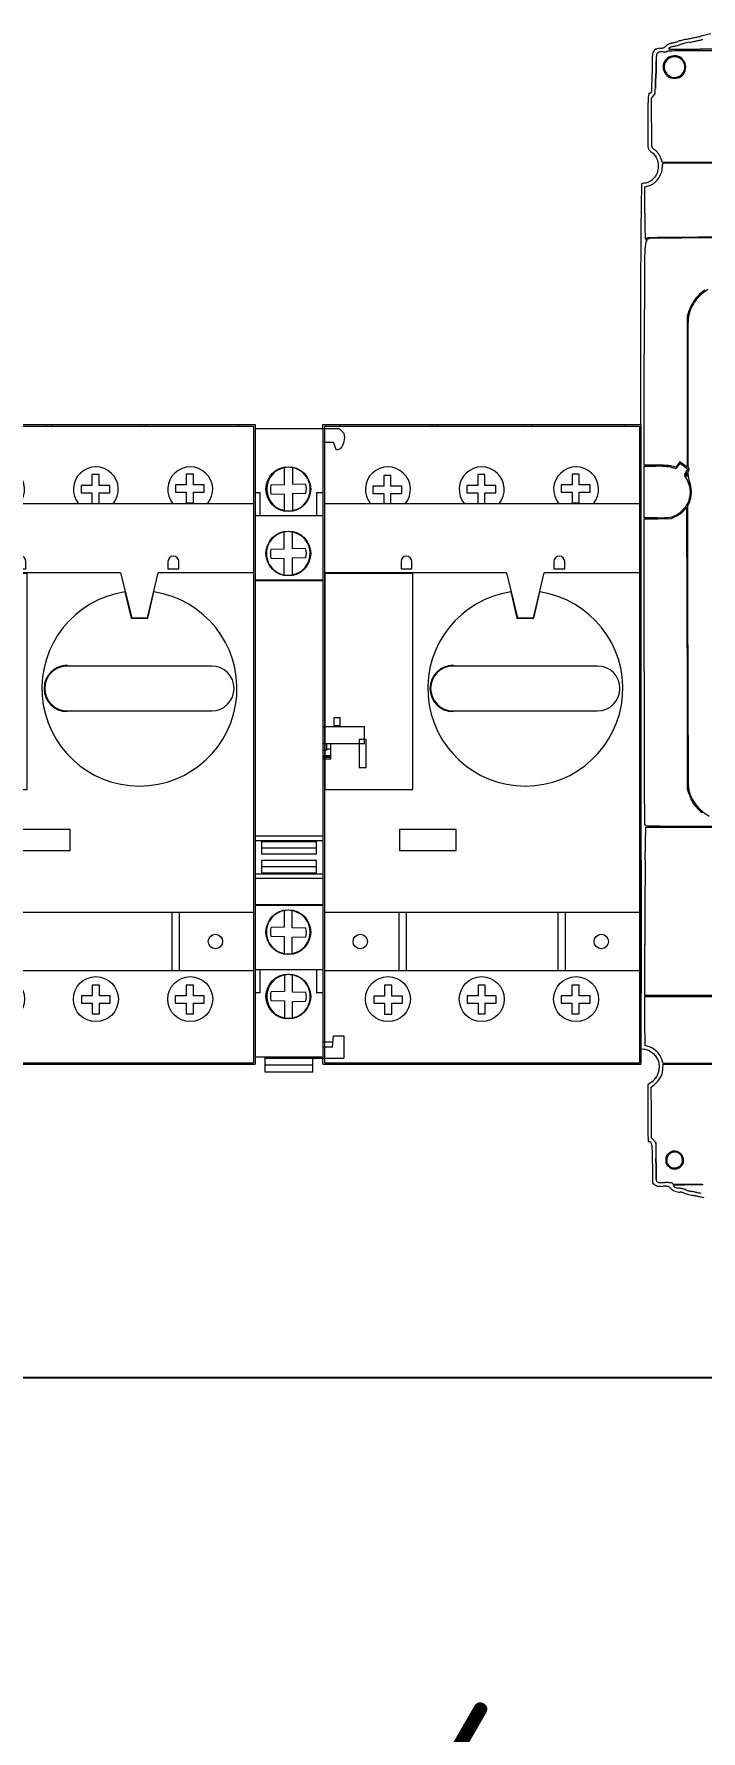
# Model space of a CAD drawing. Header units: millimetres. Extents: x 37984 to 70752, y 14140 to 37584.
# Drawn here: x 45922.8 to 46015.1, y 16470.5 to 16705.3 of the extents above; entities that cross this region are included whole.
import ezdxf
from ezdxf.enums import TextEntityAlignment as Align

# ---------------------------------------------------------------- set-up
doc = ezdxf.new("R2010")
doc.units = ezdxf.units.MM
doc.set_wipeout_variables(frame=1)
doc.layers.add('000-PI-Oprema', color=30, linetype='Continuous', lineweight=5)
doc.layers.add('000-PI_TEXT', color=7, linetype='Continuous')
doc.layers.add('002-PI-Kabelska kanalica', color=150, linetype='Continuous')
doc.styles.add('PI0', font='isocpeur.ttf', dxfattribs={"width": 0.9})

# ---------------------------------------------------------------- blocks, each defined once
blk = doc.blocks.new('*U1323')
at = {"layer": '002-PI-Kabelska kanalica'}
blk.add_line((-20, -100), (-20, 1388), dxfattribs=at)
blk = doc.blocks.new('C10F3TM')
at = {"layer": '000-PI-Oprema'}
for p, q in [((44742.78, 8800.3), (44741.41, 8800)), ((44733.16, 8779.58), (44733.09, 8773.29)), ((44733.69, 8779.69), (44733.16, 8779.58)), ((44733.63, 8775.52), (44733.63, 8779.14)), ((44733.53, 8740.64), (44733.56, 8756.05)), ((44733.53, 8736.91), (44733.53, 8740.48)), ((44733.53, 8733.33), (44733.53, 8736.91)), ((44733.54, 8712.11), (44733.53, 8733.19)), ((44733.7, 8686.01), (44733.77, 8690.57)), ((44733.15, 8675.13), (44733.1, 8659.89)), ((44733.63, 8667.24), (44733.63, 8674.34)), ((44733.66, 8663.74), (44733.63, 8667.14)), ((44733.68, 8660.34), (44733.66, 8663.74)), ((44733.1, 8659.89), (44733.53, 8659.82))]:
    blk.add_line(p, q, dxfattribs=at)
for centre, radius, start, end in [((44742.65, 8784.17), 15.73, 103.2715, 104.5059), ((44741.61, 8788.56), 11.22, 101.6817, 103.2715), ((44727.55, 8856.57), 58.22, 281.6817, 282.0468), ((44684.05, 9060.4), 266.65, 282.0468, 282.1648), ((44677.51, 9090.73), 297.67, 282.1648, 282.2824), ((44686.58, 9049.09), 255.06, 282.2825, 282.4145), ((44735.43, 8825.6), 26.8, 282.4582, 283.4471), ((44899.35, 8775.52), 165.71, 180, 180.4797), ((45826.99, 8761.64), 1093.95, 179.3897, 179.97663), ((44817.28, 8774.84), 83.65, 180.4797, 181.2798), ((45258.39, 8784.69), 524.86, 181.2797, 181.3922), ((44804.65, 8767.43), 71.07, 177.7224, 179.8434), ((44741, 8769.96), 7.37, 168.1118, 177.7224), ((44733.71, 8771.94), 0.0331, 181.3923, 270), ((44733.71, 8772), 0.0972, 270, 294.0394), ((44733.56, 8772.35), 0.482, 294.0393, 301.3736), ((44733.5, 8772.44), 0.587, 301.3735, 308.358), ((44733.48, 8772.48), 0.627, 308.3581, 315.001), ((56349.5, 8735.86), 11615.96, 179.84335, 179.900417), ((99427.12, 8739.82), 54694.1, 179.97668, 180.011975), ((4788027.2, 9720), 4743294.28, 180.01197791, 180.01243627), ((57671.57, 8714.08), 12938.04, 180.008728, 180.05869), ((45802.19, 8701.92), 1068.65, 180.05865, 180.36896), ((47698.76, 8714.13), 2965.26, 180.36892, 180.44524), ((44733.11, 8690.45), 0.0746, 180.0125, 270), ((44733.11, 8690.34), 0.0347, 0.1456, 89.9999), ((7713.03, 8596.25), 37020.23, 0.138744, 0.14562), ((44733.99, 8691.09), 0.396, 180.4452, 217.2069), ((44733.92, 8691.04), 0.306, 217.2068, 269.4533), ((43312.92, 8682.46), 1420.24, 359.94019, 0.13866), ((45085.49, 8680.85), 351.82, 179.159, 179.5243), ((45931.74, 8673.82), 1198.11, 179.52439, 179.67106), ((41918.08, 8683.92), 2815.09, 359.82115, 359.9401), ((46036.62, 8673.22), 1302.99, 179.67106, 179.81636), ((45687.11, 8674.34), 953.48, 179.81637, 179.99995), ((44738.52, 8641.83), 1.78, 258.0889, 270), ((44738.52, 8639.31), 0.748, 80.449, 90), ((44738.37, 8638.37), 1.7, 75.2717, 80.449), ((44738.35, 8638.31), 1.76, 70.1485, 75.2717), ((44738.59, 8638.97), 1.06, 62.6556, 70.1486), ((44739.52, 8640.77), 0.965, 242.6556, 253.1229), ((44741.66, 8647.83), 8.34, 253.1228, 255.264), ((44741.91, 8648.76), 9.31, 255.264, 257.5026), ((44742.13, 8649.76), 10.33, 257.5026, 259.5729), ((44735.35, 8617.14), 23.5, 77.7317, 78.4245), ((44736.29, 8618.04), 21.92, 78.4215, 79.5729), ((44694.36, 8428.64), 216.41, 77.5963, 77.7317), ((44727.83, 8576.73), 64.09, 77.9043, 78.4215), ((44689.77, 8407.78), 237.76, 77.4525, 77.5962), ((44726.92, 8572.49), 68.43, 77.3923, 77.9043)]:
    blk.add_arc(centre, radius, start, end, dxfattribs=at)
at = {"ltscale": 0.25}
blk.add_wipeout([(44735.2, 8798.19), (44835.97, 8798.19), (44835.97, 8641.37), (44735.2, 8641.37)], dxfattribs=at).dxf.layer = '000-PI-Oprema'
at = {"layer": '000-PI-Oprema'}
for p, q in [((44745.77, 8798.17), (44741.3, 8798.17)), ((44735.09, 8792.04), (44735.15, 8794.81)), ((44734.54, 8791.39), (44734.82, 8791.72)), ((44734.54, 8788.04), (44734.54, 8791.39)), ((44734.82, 8791.72), (44735.09, 8792.04)), ((44736.07, 8782.51), (44735.95, 8782.89)), ((44760.74, 8782.54), (44736.07, 8782.51)), ((44733.63, 8779.14), (44734.16, 8779.28)), ((44739.75, 8761.97), (44739.49, 8761.21)), ((44739.49, 8761.21), (44739.49, 8750.79)), ((44739.49, 8750.79), (44739.49, 8740.37)), ((44735.17, 8740.64), (44733.53, 8740.64)), ((44733.53, 8740.48), (44735.13, 8740.48)), ((44737.91, 8740.35), (44737.36, 8740.5)), ((44738.21, 8740.72), (44737.91, 8740.35)), ((44738.5, 8741.09), (44738.21, 8740.72)), ((44739, 8740.73), (44738.5, 8741.09)), ((44739.49, 8740.37), (44739, 8740.73)), ((44739.17, 8740.39), (44739.6, 8740.06)), ((44739.6, 8740.06), (44739.33, 8739.7)), ((44739.59, 8735), (44739.8, 8735.48)), ((44739.59, 8715.79), (44739.59, 8735)), ((44735.33, 8733.35), (44733.53, 8733.33)), ((44733.53, 8733.19), (44735.43, 8733.22)), ((44735.43, 8733.22), (44737.32, 8733.26)), ((44737.32, 8733.26), (44737.99, 8733.59)), ((44739.49, 8715.32), (44739.49, 8695.92)), ((44739.49, 8695.92), (44739.75, 8695.14)), ((44733.77, 8690.57), (44785.68, 8690.57)), ((44759.52, 8667.26), (44733.63, 8667.24)), ((44733.63, 8667.14), (44759.52, 8667.11)), ((44734.12, 8660.21), (44733.68, 8660.34)), ((44736.17, 8657.84), (44736.06, 8658.22)), ((44736.14, 8657.11), (44736.18, 8657.74)), ((44749.47, 8657.86), (44736.17, 8657.84)), ((44736.18, 8657.74), (44749.49, 8657.74)), ((44734.6, 8655.32), (44734.04, 8654.91)), ((44734.04, 8654.91), (44734.05, 8650.97)), ((44734.53, 8654.6), (44734.76, 8654.78)), ((44734.55, 8651.08), (44734.53, 8654.6)), ((44734.57, 8647.56), (44734.55, 8651.08)), ((44734.84, 8647.3), (44734.57, 8647.56)), ((44734.69, 8644.02), (44734.69, 8641.35)), ((44734.69, 8641.35), (44734.98, 8641.11))]:
    blk.add_line(p, q, dxfattribs=at)
for centre, radius, start, end in [((44735.5, 8797.47), 0.779, 126.1715, 149.2117), ((44735.59, 8797.34), 0.939, 105.529, 126.1715), ((44735.82, 8796.52), 1.79, 92.7888, 105.529), ((44735.61, 8800.88), 2.58, 272.7888, 278.877), ((44735.85, 8799.29), 0.967, 278.8771, 291.5284), ((44735.87, 8799.26), 0.926, 291.5283, 304.5223), ((44735.14, 8800.32), 2.22, 304.5223, 311.2835), ((44737.61, 8797.5), 1.54, 123.3512, 131.2835), ((44737.93, 8797.02), 2.1, 117.0859, 123.3511), ((44737, 8798.29), 0.0523, 140.3098, 265.6521), ((44737.15, 8798.17), 0.241, 115.5098, 140.3099), ((44737.86, 8797.15), 1.96, 110.6628, 117.0858), ((44738.15, 8813.35), 15.16, 265.652, 268.0733), ((44737.99, 8796.4), 2.19, 110.6168, 115.5098), ((44737.49, 8798.14), 0.909, 99.2413, 110.6628), ((44738.12, 8796.05), 2.57, 105.6379, 110.6168), ((44736.87, 8801.95), 2.95, 279.2414, 282.7714), ((44738.28, 8795.5), 3.15, 101.362, 105.6379), ((44735.85, 8806.46), 7.58, 282.7715, 284.5167), ((44738.9, 8835.69), 37.51, 268.0733, 269.8001), ((44736.54, 8804.14), 5.67, 281.3619, 283.8888), ((44735.76, 8806.81), 7.94, 284.5167, 286.247), ((44736.1, 8805.9), 7.48, 283.8888, 285.9401), ((44736.63, 8803.83), 4.83, 286.2469, 288.7561), ((44736.29, 8805.26), 6.82, 285.9401, 288.0178), ((44739.62, 8795.02), 4.47, 105.7547, 108.7561), ((44742.34, 8785.36), 14.51, 104.506, 105.7548), ((44737.8, 8800.62), 1.94, 288.0177, 293.3166), ((44739.15, 8797.49), 1.47, 105.6829, 113.3167), ((44741.34, 8789.66), 9.6, 103.7743, 105.6829), ((44741.3, 9525.03), 726.85, 269.80015, 270), ((44741.63, 8788.47), 10.83, 101.8328, 103.7744), ((44741.65, 8788.4), 10.9, 99.9011, 101.8328), ((44736.51, 8817.84), 18.99, 279.9011, 281.1561), ((44731.38, 8843.88), 45.53, 281.1561, 281.809), ((44731.07, 8845.35), 47.03, 281.8091, 282.4581), ((44845.29, 8794.38), 110.65, 179.2798, 179.7783), ((44804.92, 8794.89), 70.27, 178.5795, 179.2798), ((44834.86, 8794.15), 100.23, 178.1658, 178.5794), ((44735.94, 8797.32), 1.25, 168.6901, 178.1657), ((44735.66, 8797.37), 0.975, 149.2118, 168.69), ((44929.91, 8791.05), 194.8, 178.2609, 178.8941), ((44737.15, 8796.91), 1.95, 161.3978, 178.2609), ((44735.65, 8797.41), 0.368, 103.5234, 161.3978), ((44736.11, 8795.5), 2.34, 88.7156, 103.5233), ((44736.27, 8802.73), 4.9, 268.7157, 271.4183), ((44737.84, 8795.69), 1.67, 164.2719, 185.752), ((44737.82, 8795.7), 1.64, 142.643, 164.2718), ((44737.65, 8795.71), 1.33, 173.9187, 202.521), ((44737.69, 8795.71), 1.37, 145.7496, 173.9188), ((44736.33, 8800.33), 2.5, 271.4184, 275.8951), ((44737.62, 8795.86), 1.38, 118.0181, 142.643), ((44737.88, 8795.57), 1.61, 120.803, 145.7496), ((44736.31, 8800.51), 2.67, 275.895, 279.181), ((44736.74, 8797.9), 0.0298, 279.181, 0.0393), ((44736.8, 8797.9), 0.031, 91.0184, 180.0393), ((44757.94, 7608.19), 1189.92, 90.95559, 91.01838), ((44737.74, 8795.63), 1.64, 82.762, 118.0181), ((44737.71, 8795.88), 1.26, 102.4574, 120.803), ((44737.73, 8795.77), 1.36, 85.1693, 102.4574), ((44737.72, 8795.7), 1.44, 68.3923, 85.1694), ((44737.75, 8795.72), 1.55, 45.8475, 82.762), ((44740.44, 8657.33), 140.64, 90.3582, 90.9556), ((44737.67, 8795.58), 1.57, 52.6659, 68.3923), ((44737.78, 8795.72), 1.39, 22.0994, 52.6659), ((44737.75, 8795.72), 1.54, 8.9, 45.8475), ((44737.78, 8795.72), 1.39, 351.4958, 22.0995), ((44737.66, 8795.71), 1.64, 333.5813, 8.9001), ((44741.31, 8519.34), 278.63, 90, 90.3582), ((44741.31, 7727.3), 1070.67, 89.84466, 90.00005), ((44684.57, 8794.58), 50.07, 358.2418, 359.178), ((44643.98, 8795.16), 90.66, 359.178, 359.7782), ((44737.63, 8795.67), 1.45, 185.752, 209.6245), ((44738.51, 8796.17), 2.46, 209.6245, 220.2914), ((44737.8, 8795.78), 1.5, 202.5209, 228.7165), ((44737.42, 8795.25), 1.03, 220.2913, 240.7028), ((44738.08, 8796.09), 1.91, 228.7165, 241.2922), ((44737.44, 8795.29), 1.09, 240.7028, 260.4795), ((44737.71, 8795.42), 1.15, 241.2922, 259.7347), ((44737.74, 8797.08), 2.89, 260.4795, 270), ((44737.7, 8795.39), 1.12, 259.7348, 278.4496), ((44737.74, 8796.99), 2.8, 270, 280.0726), ((44737.61, 8796.02), 1.75, 278.4496, 291.8073), ((44738.04, 8795.34), 1.13, 280.0726, 299.9458), ((44737.72, 8795.75), 1.47, 291.8073, 321.2804), ((44738.09, 8795.25), 1.02, 299.9458, 321.0424), ((44737.75, 8795.72), 1.42, 321.2804, 351.4958), ((44737.29, 8795.89), 2.05, 321.0424, 333.5813), ((44749.22, 8790.62), 15.14, 176.3494, 179.3439), ((44736.8, 8791.41), 2.69, 167.8646, 176.3494), ((44734.32, 8791.94), 0.157, 100.7336, 167.8647), ((44734.19, 8792.61), 0.52, 280.7337, 290.1654), ((44734.17, 8792.68), 0.597, 290.1654, 298.6706), ((44734.21, 8792.61), 0.515, 298.6707, 307.6309), ((44734.41, 8792.34), 0.173, 307.6308, 327.8101), ((44734.4, 8792.34), 0.184, 327.81, 357.9548), ((44593.26, 8797.38), 141.42, 357.9548, 358.2417), ((45430.39, 8782.82), 696.36, 179.34389, 179.53457), ((44953.78, 8786.69), 219.73, 179.5346, 179.899), ((44866.43, 8786.84), 132.38, 179.899, 180.4316), ((44890.64, 8788.11), 156.09, 180.0265, 180.5009), ((44818.5, 8787.48), 83.96, 180.5008, 181.2555), ((44966.95, 8787.6), 232.9, 180.4316, 180.689), ((44735.51, 8784.82), 1.44, 180.6889, 190.1774), ((44734.79, 8784.69), 0.717, 190.1774, 204.564), ((44734.8, 8784.69), 0.72, 204.564, 218.9054), ((44735.07, 8784.91), 1.07, 218.9053, 230.3106), ((44736.36, 8786.47), 3.09, 230.3105, 235.4713), ((45054.13, 8792.64), 319.64, 181.2555, 181.429), ((44734.76, 8784.68), 0.167, 181.429, 215.0272), ((44734.89, 8784.77), 0.327, 215.0273, 227.8895), ((44736.85, 8786.93), 3.25, 227.8894, 230.2714), ((44737.07, 8787.2), 3.6, 230.2714, 232.8001), ((44737.42, 8787.67), 4.18, 232.8, 235.0594), ((44734.05, 8782.84), 1.71, 42.7945, 55.0595), ((44733.24, 8782.09), 2.81, 34.3443, 42.7946), ((44733.43, 8782.21), 2.07, 33.0984, 55.4714), ((44733.2, 8782.06), 2.35, 12.7143, 33.0985), ((44733.01, 8782.04), 2.54, 333.512, 352.9372), ((44733.07, 8782.03), 2.48, 352.9372, 12.7144), ((44732.98, 8781.91), 3.13, 26.2994, 34.3443), ((44733.01, 8781.93), 3.09, 18.1743, 26.2994), ((44733.64, 8781.86), 2.42, 340.052, 0), ((44738.01, 8781.91), 1.96, 172.2085, 176.6371), ((44738.88, 8781.86), 2.82, 176.6372, 180), ((44737.88, 8781.93), 1.81, 168.2966, 172.2084), ((44736.19, 8782.28), 0.0957, 135, 168.2967), ((44736.3, 8782.17), 0.254, 89.9779, 135), ((44400.82, -862983.68), 871766.16, 89.97634643, 89.97795071), ((44733.18, 8782.17), 2.54, 281.728, 293.7792), ((44733.66, 8781.23), 2.02, 284.375, 306.9702), ((44733.34, 8781.81), 2.14, 293.7792, 307.4585), ((44733.35, 8781.8), 2.12, 307.4585, 321.195), ((44733.05, 8782.03), 3.02, 306.9702, 323.6753), ((44733.09, 8782), 2.46, 321.195, 333.512), ((44732.96, 8782.11), 3.14, 323.6753, 340.0521), ((44734.46, 8771.34), 0.689, 113.5654, 168.1119), ((44734.1, 8771.85), 0.254, 90.4256, 135.001), ((44800.25, -135.05), 8907.4, 90.392541, 90.425544), ((44734.57, 8771.1), 0.944, 90.3206, 113.5654), ((44755.37, 5052.46), 3719.64, 90.24647, 90.3205), ((44751.27, 7014.04), 1758.15, 90.15673, 90.39256), ((44746.24, 7173.87), 1598.21, 89.99388, 90.24644), ((44745.51, 8760.03), 6.08, 149.5686, 161.4436), ((44745.33, 8759.93), 5.82, 136.5718, 152.3654), ((44744.77, 8760.47), 5.22, 136.2559, 149.5686), ((44744.84, 8760.4), 5.32, 123.085, 136.2559), ((44745.34, 8759.92), 5.83, 120.7931, 136.5717), ((44748.35, 8759.83), 8.76, 170.9978, 179.936), ((44744.31, 8760.47), 4.67, 152.3654, 170.9978), ((50427.96, 8753.48), 5688.37, 179.93603, 180.03114), ((71097.68, 8764.72), 26358.1, 180.031147, 180.05269), ((44735.13, 8708.94), 31.55, 88.6391, 90), ((44735.17, 8708.86), 31.78, 88.656, 90), ((44735.56, 8727.36), 13.12, 86.0181, 88.6392), ((44735.56, 8725.38), 15.25, 86.3285, 88.656), ((44735.89, 8732.01), 8.45, 82.7829, 86.0181), ((44735.87, 8730.22), 10.4, 83.6043, 86.3285), ((44736.6, 8737.63), 2.8, 75.4007, 82.7829), ((44736.76, 8738.13), 2.44, 75.6118, 83.6043), ((44742.49, 8760.22), 20.56, 255.4007, 256.0566), ((44740.65, 8752.81), 12.92, 256.0566, 256.9854), ((44741.97, 8758.56), 18.81, 256.9854, 257.5229), ((44737.95, 8740.4), 0.216, 257.5229, 270.5583), ((44737.96, 8740.24), 0.0555, 270.5583, 315.4206), ((44736.49, 8741.69), 2.12, 315.4206, 318.6689), ((44736.55, 8741.63), 2.03, 318.6688, 322.8427), ((44735.54, 8742.39), 3.3, 322.8427, 325.744), ((44739.82, 8739.48), 1.88, 140.2165, 145.744), ((44738.85, 8740.29), 0.61, 127.4266, 140.2164), ((44738.64, 8740.57), 0.263, 107.0615, 127.4266), ((44738.58, 8740.75), 0.0716, 53.5024, 107.0615), ((44734.82, 8735.67), 6.39, 52.7477, 53.5024), ((44680.17, 8663.81), 96.67, 52.6438, 52.7476), ((44678.31, 8661.36), 99.75, 52.5245, 52.6437), ((44663.16, 8641.61), 124.64, 52.4236, 52.5244), ((44739.31, 8739.32), 0.193, 166.5749, 198.7163), ((44739.5, 8739.28), 0.38, 146.1749, 166.5748), ((44742.66, 8737.16), 4.19, 142.6659, 146.1749), ((44739.54, 8739.34), 0.226, 159.0064, 176.9654), ((44739.62, 8739.33), 0.31, 176.9654, 191.134), ((44740.17, 8739.09), 0.908, 149.5351, 159.0065), ((44739.42, 8739.53), 0.0377, 55.7573, 149.5352), ((44739.39, 8739.49), 0.0935, 5.2852, 55.7573), ((44737.4, 8739.3), 2.09, 360, 5.2851), ((44739.99, 8740.48), 0.392, 180.0528, 225), ((44740.02, 8739.68), 0.409, 140.3098, 178.881), ((44743.9, 8739.6), 4.3, 178.881, 185.749), ((44739.27, 8740.29), 0.561, 320.3098, 330.2272), ((44739.49, 8739.99), 0.312, 30.0344, 45), ((44739.66, 8740.08), 0.113, 358.0474, 30.0344), ((44739.64, 8740.09), 0.14, 330.2271, 358.0475), ((44739.7, 8739.46), 0.606, 198.7163, 212.4396), ((44733.98, 8735.82), 6.18, 21.9943, 32.4397), ((44739.61, 8739.33), 0.303, 191.1341, 205.4668), ((44739.52, 8739.29), 0.2, 205.4669, 224.9999), ((44739.52, 8739.28), 0.195, 224.9999, 244.4986), ((44739.44, 8739.13), 0.0285, 244.4988, 324.1407), ((44739.38, 8739.18), 0.11, 324.1406, 355.9086), ((44737.66, 8739.3), 1.83, 355.9086, 0), ((44744.4, 8739.65), 4.8, 185.749, 192.9313), ((44736.54, 8736.85), 3.41, 5.7111, 21.9943), ((44744.14, 8739.59), 4.52, 192.9313, 200.4341), ((44736.92, 8736.89), 3.04, 348.2945, 5.7111), ((44737.32, 8737.05), 2.75, 7.6644, 20.4341), ((44736.13, 8736.89), 3.95, 357.9316, 7.6644), ((44735.57, 8737.79), 4.73, 312.7792, 321.2139), ((44737.21, 8736.47), 2.62, 321.2139, 334.334), ((44742.07, 8731.71), 4.02, 132.0136, 134.1404), ((44739.43, 8734.64), 0.0796, 96.4002, 132.0136), ((44739.42, 8734.69), 0.0282, 0.2245, 96.4003), ((-49686.55, 8364.81), 94426.72, 0.2209991, 0.2244369), ((44735.89, 8737.1), 4.08, 334.3341, 348.2944), ((44737.09, 8736.68), 2.97, 336.138, 348.2569), ((44736.07, 8736.89), 4.01, 348.2569, 357.9316), ((44734.33, 8805.67), 72.32, 270.7923, 271.6103), ((44736.16, 8740.56), 7.19, 271.6102, 276.0668), ((44736.6, 8736.37), 2.97, 276.0668, 283.8585), ((44736.55, 8736.56), 3.17, 283.8585, 291.2746), ((44736.75, 8736.06), 2.64, 291.2746, 304.3467), ((44736.39, 8736.85), 3.63, 296.212, 301.3627), ((44735.56, 8737.79), 4.73, 304.3468, 312.7792), ((44735.89, 8737.67), 4.59, 301.3627, 305.6809), ((44736.14, 8737.32), 4.16, 305.6809, 310.1306), ((44737.81, 8735.34), 1.57, 310.1307, 319.3183), ((44743.13, 8730.76), 5.45, 137.1783, 139.3183), ((44741.64, 8732.15), 3.41, 134.1404, 137.1782), ((42194.25, 8719.21), 2545.24, 0.08006, 0.22101), ((39685.53, 8715.7), 5053.96, 359.99575, 0.08009), ((50452.04, 8716.02), 5712.45, 180.00225, 180.08613), ((46388.47, 8709.91), 1648.87, 180.08606, 180.2976), ((48819.1, 8722.53), 4079.54, 180.29753, 180.36514), ((44743.72, 8696.56), 4.07, 180.3651, 188.8632), ((44744.24, 8696.64), 4.6, 188.8632, 208.5691), ((44746.82, 8697.51), 7.45, 198.4954, 203.9313), ((44744.03, 8696.27), 4.4, 203.9313, 211.9922), ((44745.35, 8697.24), 5.86, 208.5692, 225), ((44743.96, 8696.22), 4.32, 211.9922, 220.144), ((44745.94, 8697.89), 6.91, 220.144, 225.8781), ((44746.52, 8698.5), 7.75, 225.8781, 230.4462), ((44745.35, 8697.24), 5.86, 225, 241.4308), ((44746.42, 10000.88), 1310.21, 269.4532, 269.61087), ((44743.9, 9629.66), 938.98, 269.61082, 269.97362), ((44733.13, 8657.35), 2.5, 66.1591, 80.915), ((44733.39, 8657.74), 2.57, 57.8367, 73.5535), ((44733, 8657.05), 2.83, 52.7157, 66.1591), ((44733.08, 8657.24), 3.16, 44.3929, 57.8367), ((44733.05, 8657.12), 2.74, 39.0513, 52.7157), ((44733.51, 8657.5), 2.15, 22.6404, 39.0512), ((44733.08, 8657.25), 3.16, 30.9309, 44.393), ((44733.76, 8657.6), 1.88, 7.8347, 22.6404), ((44732.46, 8657.44), 3.19, 347.4966, 357.5705), ((44732.59, 8657.44), 3.06, 357.5705, 7.8347), ((44733.61, 8657.56), 2.54, 15.0707, 30.9309), ((44732.19, 8658.59), 4.07, 306.4548, 311.458), ((44731.25, 8659.27), 5.7, 308.0069, 316.1024), ((44733.4, 8657.22), 2.23, 311.458, 319.2898), ((44733.61, 8657.04), 1.95, 319.2898, 327.7346), ((44733.26, 8657.26), 2.37, 327.7346, 335.0328), ((44733.24, 8657.36), 2.94, 316.1024, 329.3831), ((44733.23, 8657.27), 2.4, 335.0329, 347.4966), ((44733.61, 8657.14), 2.51, 329.3831, 343.924), ((44732.98, 8657.32), 3.17, 343.9239, 356.1388), ((45482.69, 8652.34), 748.65, 180.1051, 180.2928), ((44755.37, 8648.62), 21.31, 180.2928, 182.7418), ((44739.39, 8647.86), 5.32, 182.7418, 187.9143), ((44734.23, 8647.14), 0.112, 187.9142, 270), ((44734.23, 8646.71), 0.317, 37.4547, 90), ((44733.92, 8646.47), 0.711, 8.6804, 37.4546), ((44729.6, 8645.81), 5.08, 0.6652, 8.6804), ((44575.65, 8644.02), 159.05, 360, 0.6653), ((44734.06, 8646.47), 1.14, 38.4287, 46.6549), ((44733.75, 8646.22), 1.54, 31.862, 38.4286), ((44733.87, 8646.3), 1.4, 25.107, 31.8621), ((44734.67, 8646.67), 0.513, 10.8222, 25.107), ((44734.15, 8646.57), 1.04, 0.3762, 10.8222), ((44641.75, 8645.97), 93.45, 359.9542, 0.3761), ((44671.75, 8645.94), 63.45, 359.2173, 359.9541), ((44737.72, 8644.56), 1.04, 120.9412, 152.1208), ((44738.71, 8643.4), 2.68, 126.7773, 132.5032), ((44737.62, 8644.85), 0.869, 113.5248, 126.7774), ((44737.72, 8644.55), 1.05, 89.9813, 120.9412), ((44737.57, 8644.98), 0.728, 98.7483, 113.5248), ((44737.68, 8644.25), 1.47, 90, 98.7483), ((44737.68, 8644.02), 1.7, 71.2389, 90), ((44737.72, 8644.36), 1.24, 62.6556, 89.9813), ((44737.88, 8644.61), 1.07, 44.8121, 71.2388), ((44737.91, 8644.72), 0.828, 40.214, 62.6556), ((44834.23, 8641.9), 99.08, 178.6969, 179.3439), ((44634.23, 8646.45), 100.97, 358.6969, 359.2172), ((44740.37, 8644.5), 3.84, 175.317, 180), ((44740.37, 8644.5), 3.84, 180, 184.683), ((44737.14, 8644.77), 0.603, 156.9183, 175.317), ((44737.14, 8644.24), 0.603, 184.683, 203.0817), ((44737.11, 8644.78), 0.57, 137.8017, 156.9183), ((44737.11, 8644.23), 0.57, 203.0817, 222.1983), ((44737.87, 8644.48), 1.2, 152.1207, 180), ((44738.07, 8644.48), 1.41, 180, 188.9796), ((44737.31, 8644.36), 0.638, 188.9795, 205.2092), ((44739.08, 8643), 3.23, 132.5031, 137.8016), ((44739.08, 8646.01), 3.23, 222.1984, 227.4969), ((44737.44, 8644.42), 0.786, 205.2092, 219.4671), ((44739, 8645.7), 2.8, 219.467, 225), ((44738.85, 8645.76), 2.89, 227.4969, 233.1879), ((44739.69, 8646.39), 3.78, 225, 229.5489), ((44737.55, 8644.03), 0.73, 233.188, 249.027), ((44737.57, 8643.91), 0.509, 229.5489, 249.4909), ((44737.56, 8644.05), 0.748, 249.0271, 264.6154), ((44737.55, 8643.86), 0.461, 249.4909, 270.8151), ((44737.78, 8646.42), 3.13, 264.6154, 270), ((44737.52, 8646.2), 2.8, 270.815, 276.431), ((44737.78, 8646.61), 3.32, 270.0001, 275.1212), ((44737.66, 8644.94), 1.53, 276.431, 290.8409), ((44738.02, 8643.98), 0.677, 275.1213, 291.7673), ((44737.82, 8644.52), 1.08, 290.8409, 309.5588), ((44738.04, 8643.94), 0.636, 291.7673, 309.1142), ((44736.72, 8645.56), 2.73, 309.1141, 315), ((44737.9, 8644.42), 0.951, 309.5587, 329.6527), ((44737.53, 8644.4), 1.33, 24.492, 40.214), ((44737.87, 8644.6), 1.08, 18.4958, 44.8121), ((44736.83, 8645.45), 2.57, 315, 320.8773), ((44737.88, 8644.43), 0.975, 329.6527, 349.3748), ((44737.48, 8644.37), 1.38, 9.0638, 24.492), ((44738.25, 8644.3), 0.738, 320.8773, 335.7555), ((44737.86, 8644.43), 0.999, 349.3747, 9.0638), ((44737.26, 8644.4), 1.73, 360, 18.4958), ((44738.33, 8644.26), 0.644, 335.7556, 351.9581), ((44737.34, 8644.4), 1.65, 351.9581, 0.0001), ((44735.72, 8641.97), 1.13, 229.2596, 240.9518), ((44755.07, 8642.81), 19.91, 179.3438, 181.4695), ((44747.97, 8642.63), 12.82, 181.4694, 183.7491), ((44735.5, 8641.58), 0.688, 240.9517, 257.9429), ((44735.67, 8641.82), 0.486, 183.7491, 208.1549), ((44735.56, 8641.77), 0.365, 208.155, 234.1026), ((44735.57, 8641.78), 0.38, 234.1026, 259.2917), ((44735.67, 8642.39), 1.52, 257.9429, 268.1231), ((44735.8, 8642.99), 1.61, 259.2918, 269.0031), ((44736.12, 8656.02), 15.16, 268.1231, 270), ((44736.41, 8678.45), 37.08, 269.0031, 270), ((44736.12, 8620.96), 19.91, 88.4631, 89.9999), ((44736.41, 8627.17), 14.21, 88.2527, 90), ((44736.63, 8639.8), 1.06, 75.456, 88.4631), ((44736.69, 8636.19), 5.18, 84.5415, 88.2528), ((44736.78, 8640.41), 0.428, 51.2588, 75.456), ((44736.3, 8639.8), 1.21, 40.0787, 51.2588), ((44736.66, 8635.92), 5.45, 81.8744, 84.5416), ((44737.43, 8641.27), 0.0438, 360, 81.8745), ((44737.57, 8641.27), 0.0977, 180, 269.9169), ((44742.51, 12044.71), 3403.54, 269.91691, 269.98452), ((44737.61, 8640.98), 0.0346, 91.3428, 180.0001), ((44737.75, 8640.98), 0.173, 180, 226.981), ((44754.74, 7910.25), 730.96, 91.2497, 91.34275), ((44738.04, 8641.29), 0.606, 226.9809, 245.5089), ((44738.31, 8641.87), 1.24, 245.5089, 258.0816), ((44741.1, 8535.47), 105.59, 90.5218, 91.2496), ((44742.04, 8431.97), 209.1, 90.0852, 90.5218), ((44737.98, 8641.22), 0.999, 220.0787, 237.8339), ((44738.55, 8642.13), 2.06, 237.8338, 248.1532), ((44738.62, 8642.31), 2.26, 248.1531, 258.0889), ((44738.75, 8643.97), 3.38, 258.0815, 264.0314), ((44738.04, 8637.18), 3.44, 80.1578, 84.0313), ((44737.85, 8636.07), 4.57, 77.0243, 80.1577), ((44737.94, 8636.47), 4.15, 73.8397, 77.0242), ((44738.75, 8639.28), 1.23, 65.9715, 73.8397), ((44740.01, 8642.1), 1.86, 245.9716, 251.1202), ((44741.26, 8645.76), 5.73, 251.1203, 253.3476), ((44741.4, 8646.2), 6.19, 253.3476, 255.5466), ((44740.93, 8644.4), 4.32, 255.5466, 258.4245)]:
    blk.add_arc(centre, radius, start, end, dxfattribs=at)
blk = doc.blocks.new('GV2P04')
at = {"ltscale": 0.25}
blk.add_wipeout([(44692.17, 32178.55), (44736.17, 32178.55), (44736.17, 32090.05), (44692.17, 32090.05)], dxfattribs=at).dxf.layer = '000-PI-Oprema'
at = {"layer": '000-PI-Oprema'}
for p, q in [((44692.17, 32090.05), (44692.17, 32178.55)), ((44692.17, 32178.55), (44736.17, 32178.55)), ((44692.37, 32178.35), (44692.37, 32090.25)), ((44692.37, 32178.35), (44735.97, 32178.35)), ((44694.5, 32178.55), (44694.5, 32178.35)), ((44707.26, 32178.35), (44707.26, 32178.55)), ((44708.08, 32178.55), (44708.08, 32178.35)), ((44720.09, 32178.55), (44720.09, 32178.35)), ((44721.12, 32178.55), (44721.12, 32178.35)), ((44733.89, 32178.55), (44733.89, 32178.35)), ((44735.97, 32178.35), (44735.97, 32090.25)), ((44736.17, 32178.55), (44736.17, 32090.05)), ((44700.58, 32171.52), (44700.58, 32170.02)), ((44701.58, 32171.52), (44700.58, 32171.52)), ((44701.58, 32170.02), (44701.58, 32171.52)), ((44713.59, 32171.63), (44713.59, 32170.13)), ((44714.59, 32171.63), (44713.59, 32171.63)), ((44714.59, 32170.13), (44714.59, 32171.63)), ((44726.64, 32171.71), (44726.64, 32170.21)), ((44727.64, 32171.71), (44726.64, 32171.71)), ((44727.64, 32170.21), (44727.64, 32171.71)), ((44699.08, 32170.02), (44699.08, 32169.02)), ((44700.58, 32170.02), (44699.08, 32170.02)), ((44699.08, 32169.02), (44700.58, 32169.02)), ((44700.58, 32169.02), (44700.58, 32167.6)), ((44703.08, 32170.02), (44701.58, 32170.02)), ((44701.58, 32167.6), (44701.58, 32169.02)), ((44701.58, 32169.02), (44703.08, 32169.02)), ((44703.08, 32169.02), (44703.08, 32170.02)), ((44712.09, 32170.13), (44712.09, 32169.13)), ((44713.59, 32170.13), (44712.09, 32170.13)), ((44712.09, 32169.13), (44713.59, 32169.13)), ((44713.59, 32169.13), (44713.59, 32167.63)), ((44716.09, 32170.13), (44714.59, 32170.13)), ((44714.59, 32167.63), (44714.59, 32169.13)), ((44714.59, 32169.13), (44716.09, 32169.13)), ((44716.09, 32169.13), (44716.09, 32170.13)), ((44725.14, 32170.21), (44725.14, 32169.21)), ((44726.64, 32170.21), (44725.14, 32170.21)), ((44725.14, 32169.21), (44726.64, 32169.21)), ((44726.64, 32169.21), (44726.64, 32167.71)), ((44729.14, 32170.21), (44727.64, 32170.21)), ((44727.64, 32167.71), (44727.64, 32169.21)), ((44727.64, 32169.21), (44729.14, 32169.21)), ((44729.14, 32169.21), (44729.14, 32170.21)), ((44735.97, 32167.6), (44692.37, 32167.6)), ((44713.59, 32167.63), (44714.59, 32167.63)), ((44726.64, 32167.71), (44727.64, 32167.71)), ((44702.97, 32159.61), (44702.97, 32158.61)), ((44702.97, 32158.61), (44704.47, 32158.61)), ((44704.47, 32158.61), (44704.47, 32159.61)), ((44724.12, 32159.61), (44724.12, 32158.61)), ((44724.12, 32158.61), (44725.62, 32158.61)), ((44725.62, 32158.61), (44725.62, 32159.61)), ((44717.57, 32158.05), (44692.37, 32158.05)), ((44692.44, 32158), (44692.44, 32128.05)), ((44692.44, 32158), (44704.62, 32158)), ((44704.62, 32128.05), (44704.62, 32158)), ((44717.57, 32158.05), (44719.1, 32151.82)), ((44721.29, 32151.81), (44722.76, 32158.05)), ((44735.97, 32158.05), (44722.76, 32158.05)), ((44718.17, 32155.4), (44719.02, 32151.77)), ((44721.33, 32151.77), (44722.17, 32155.4)), ((44719.02, 32151.77), (44721.33, 32151.77)), ((44719.1, 32151.82), (44721.29, 32151.81)), ((44710.17, 32145.15), (44710.17, 32145.25)), ((44730.17, 32145.15), (44710.17, 32145.15)), ((44710.17, 32138.95), (44710.17, 32138.85)), ((44710.17, 32138.95), (44730.17, 32138.95)), ((44697.17, 32135.05), (44697.17, 32131.05)), ((44697.17, 32135.05), (44698.17, 32135.05)), ((44698.17, 32131.05), (44698.17, 32135.05)), ((44698.17, 32131.05), (44697.17, 32131.05)), ((44692.44, 32128.05), (44704.62, 32128.05)), ((44702.77, 32122.52), (44702.77, 32119.62)), ((44710.6, 32122.52), (44702.77, 32122.52)), ((44710.6, 32119.62), (44710.6, 32122.52)), ((44702.77, 32119.62), (44710.6, 32119.62)), ((44735.97, 32111.05), (44692.37, 32111.05)), ((44702.67, 32111.05), (44702.67, 32103.05)), ((44703.67, 32111.05), (44703.67, 32103.05)), ((44724.67, 32111.05), (44724.67, 32103.05)), ((44725.67, 32111.05), (44725.67, 32103.05)), ((44692.37, 32103.05), (44735.97, 32103.05)), ((44701.69, 32101), (44700.69, 32101)), ((44700.69, 32101), (44700.69, 32099.5)), ((44701.69, 32099.5), (44701.69, 32101)), ((44714.63, 32101.02), (44713.63, 32101.02)), ((44713.63, 32101.02), (44713.63, 32099.52)), ((44714.63, 32099.52), (44714.63, 32101.02)), ((44727.63, 32101.02), (44726.63, 32101.02)), ((44726.63, 32101.02), (44726.63, 32099.52)), ((44727.63, 32099.52), (44727.63, 32101.02)), ((44700.69, 32099.5), (44699.19, 32099.5)), ((44699.19, 32099.5), (44699.19, 32098.5)), ((44699.19, 32098.5), (44700.69, 32098.5)), ((44700.69, 32098.5), (44700.69, 32097)), ((44703.19, 32099.5), (44701.69, 32099.5)), ((44701.69, 32098.5), (44703.19, 32098.5)), ((44701.69, 32097), (44701.69, 32098.5)), ((44703.19, 32098.5), (44703.19, 32099.5)), ((44713.63, 32099.52), (44712.13, 32099.52)), ((44712.13, 32099.52), (44712.13, 32098.52)), ((44712.13, 32098.52), (44713.63, 32098.52)), ((44713.63, 32098.52), (44713.63, 32097.02)), ((44716.13, 32099.52), (44714.63, 32099.52)), ((44714.63, 32098.52), (44716.13, 32098.52)), ((44714.63, 32097.02), (44714.63, 32098.52)), ((44716.13, 32098.52), (44716.13, 32099.52)), ((44726.63, 32099.52), (44725.13, 32099.52)), ((44725.13, 32099.52), (44725.13, 32098.52)), ((44725.13, 32098.52), (44726.63, 32098.52)), ((44726.63, 32098.52), (44726.63, 32097.02)), ((44729.13, 32099.52), (44727.63, 32099.52)), ((44727.63, 32098.52), (44729.13, 32098.52)), ((44727.63, 32097.02), (44727.63, 32098.52)), ((44729.13, 32098.52), (44729.13, 32099.52)), ((44700.69, 32097), (44701.69, 32097)), ((44713.63, 32097.02), (44714.63, 32097.02)), ((44726.63, 32097.02), (44727.63, 32097.02)), ((44692.17, 32090.05), (44736.17, 32090.05)), ((44692.37, 32090.25), (44735.97, 32090.25)), ((44694.5, 32090.05), (44694.5, 32090.25)), ((44707.26, 32090.05), (44707.26, 32090.25)), ((44708.08, 32090.25), (44708.08, 32090.05)), ((44720.09, 32090.05), (44720.09, 32090.25)), ((44721.12, 32090.05), (44721.12, 32090.25)), ((44733.89, 32090.05), (44733.89, 32090.25))]:
    blk.add_line(p, q, dxfattribs=at)
for centre, radius in [((44697.33, 32107.04), 1), ((44730.68, 32107.04), 1), ((44701.16, 32099.07), 3.11), ((44714.14, 32099.07), 3.11), ((44727.2, 32099.07), 3.11)]:
    blk.add_circle(centre, radius, dxfattribs=at)
for centre, radius, start, end in [((44701.16, 32169.59), 3.11, 320.2533, 219.7467), ((44714.14, 32169.59), 3.11, 320.2533, 219.7467), ((44727.2, 32169.59), 3.11, 320.2533, 219.7467), ((44703.72, 32159.61), 0.75, 0, 180), ((44724.87, 32159.61), 0.75, 0, 180), ((44720.17, 32142.05), 13.5, 98.5196, 81.4804), ((44710.17, 32142.05), 3.2, 90, 270), ((44710.17, 32142.05), 3.1, 90, 270), ((44730.17, 32142.05), 3.1, 270, 90)]:
    blk.add_arc(centre, radius, start, end, dxfattribs=at)
blk = doc.blocks.new('GVAN20')
at = {"layer": '000-PI-Oprema'}
for p, q in [((44856.67, 32180.85), (44857.35, 32180.17)), ((44856.27, 32177.85), (44855.88, 32178.93)), ((44856.84, 32178.05), (44856.27, 32177.85)), ((44855.97, 32139.77), (44855.97, 32140.87)), ((44855.97, 32140.87), (44856.77, 32140.87)), ((44855.97, 32139.77), (44856.77, 32139.77)), ((44856.77, 32139.77), (44856.77, 32140.87)), ((44860.17, 32137.22), (44860.17, 32139.62)), ((44855.72, 32095.25), (44855.85, 32096.82)), ((44855.85, 32096.82), (44857.32, 32096.82)), ((44857.32, 32096.82), (44857.32, 32093.73)), ((44846.42, 32091.85), (44853.02, 32091.85)), ((44853.02, 32091.82), (44846.42, 32091.82))]:
    blk.add_line(p, q, dxfattribs=at)
blk.add_arc((44855.02, 32179.62), 2.4, 319.3215, 13.248, dxfattribs=at)
at = {"ltscale": 0.25}
blk.add_wipeout([(44845.02, 32180.87), (44854.42, 32180.87), (44854.42, 32093.87), (44845.02, 32093.87)], dxfattribs=at).dxf.layer = '000-PI-Oprema'
at = {"layer": '000-PI-Oprema'}
for p, q in [((44845.02, 32093.87), (44845.02, 32180.87)), ((44845.02, 32180.87), (44854.42, 32180.87)), ((44854.42, 32093.87), (44854.42, 32180.87)), ((44854.42, 32180.86), (44856.67, 32180.85)), ((44855.88, 32178.93), (44854.42, 32178.94)), ((44849.08, 32173.05), (44849.08, 32175.44)), ((44850.18, 32175.44), (44850.18, 32173.15)), ((44849.08, 32173.05), (44847.19, 32173.03)), ((44852.02, 32173.12), (44850.18, 32173.15)), ((44845.72, 32171.97), (44845.02, 32171.97)), ((44845.72, 32168.77), (44845.72, 32171.97)), ((44847.22, 32171.81), (44849.08, 32171.79)), ((44849.08, 32169.49), (44849.08, 32171.79)), ((44850.18, 32171.88), (44852.04, 32171.9)), ((44850.18, 32171.88), (44850.18, 32169.49)), ((44853.52, 32171.97), (44853.52, 32168.77)), ((44854.42, 32171.97), (44853.52, 32171.97)), ((44854.42, 32168.77), (44845.02, 32168.77)), ((44847.54, 32170.17), (44847.66, 32170.17)), ((44851.58, 32170.17), (44851.69, 32170.17)), ((44849.06, 32164.15), (44849.06, 32166.54)), ((44850.16, 32166.54), (44850.16, 32164.25)), ((44849.06, 32164.15), (44847.19, 32164.13)), ((44852.02, 32164.22), (44850.16, 32164.25)), ((44847.22, 32162.91), (44849.06, 32162.89)), ((44849.06, 32160.59), (44849.06, 32162.89)), ((44850.16, 32162.98), (44852.04, 32163)), ((44850.16, 32162.98), (44850.16, 32160.59)), ((44854.42, 32159.87), (44845.02, 32159.87)), ((44854.42, 32159.77), (44845.02, 32159.77)), ((44854.42, 32139.62), (44860.17, 32139.62)), ((44860.17, 32137.22), (44854.42, 32137.22)), ((44854.42, 32136.37), (44854.91, 32136.37)), ((44855.52, 32135.56), (44854.42, 32135.56)), ((44854.42, 32135.53), (44855.52, 32135.53)), ((44855.52, 32135.35), (44854.42, 32135.35)), ((44854.42, 32135.17), (44855.52, 32135.17)), ((44854.91, 32137.22), (44854.91, 32136.37)), ((44855.52, 32136.47), (44854.91, 32136.47)), ((44855.52, 32136.47), (44855.52, 32137.22)), ((44855.52, 32135.57), (44855.52, 32136.47)), ((44855.52, 32135.17), (44855.52, 32135.56)), ((44854.42, 32124.44), (44845.02, 32124.44)), ((44854.42, 32123.81), (44845.02, 32123.81)), ((44845.92, 32123.72), (44853.52, 32123.72)), ((44845.92, 32123.72), (44845.92, 32121.95)), ((44853.52, 32121.95), (44853.52, 32123.72)), ((44853.52, 32122.79), (44845.92, 32122.77)), ((44853.52, 32121.95), (44845.92, 32121.95)), ((44853.52, 32121.08), (44845.92, 32121.08)), ((44845.92, 32121.08), (44845.92, 32119.32)), ((44853.52, 32119.32), (44853.52, 32121.08)), ((44854.42, 32119.21), (44845.02, 32119.21)), ((44854.42, 32118.61), (44845.02, 32118.61)), ((44845.92, 32120.26), (44853.52, 32120.24)), ((44853.52, 32119.32), (44845.92, 32119.32)), ((44854.42, 32114.96), (44845.02, 32114.96)), ((44854.42, 32114.87), (44845.02, 32114.87)), ((44849.06, 32114.15), (44849.06, 32111.86)), ((44850.16, 32111.76), (44850.16, 32114.15)), ((44849.06, 32111.86), (44847.22, 32111.83)), ((44852.04, 32111.74), (44850.16, 32111.76)), ((44847.19, 32110.61), (44849.06, 32110.59)), ((44849.06, 32110.59), (44849.06, 32108.2)), ((44850.16, 32110.5), (44852.02, 32110.52)), ((44850.16, 32108.2), (44850.16, 32110.5)), ((44854.42, 32105.97), (44845.02, 32105.97)), ((44845.72, 32102.77), (44845.72, 32105.97)), ((44847.66, 32104.58), (44847.54, 32104.58)), ((44849.08, 32105.25), (44849.08, 32102.96)), ((44850.18, 32102.86), (44850.18, 32105.25)), ((44851.69, 32104.58), (44851.58, 32104.58)), ((44853.52, 32105.97), (44853.52, 32102.77)), ((44845.72, 32102.77), (44845.02, 32102.77)), ((44849.08, 32102.96), (44847.22, 32102.93)), ((44852.04, 32102.84), (44850.18, 32102.86)), ((44854.42, 32102.77), (44853.52, 32102.77)), ((44847.19, 32101.71), (44849.08, 32101.69)), ((44849.08, 32101.69), (44849.08, 32099.3)), ((44850.18, 32101.6), (44852.02, 32101.62)), ((44850.18, 32099.3), (44850.18, 32101.6)), ((44855.78, 32095.96), (44854.42, 32095.96)), ((44855.72, 32095.25), (44854.42, 32095.25)), ((44854.42, 32093.87), (44845.02, 32093.87)), ((44846.42, 32091.82), (44846.42, 32093.87)), ((44846.42, 32093.73), (44857.32, 32093.73)), ((44853.02, 32092.76), (44846.42, 32092.76)), ((44847.72, 32093.73), (44847.72, 32093.87)), ((44853.02, 32091.82), (44853.02, 32093.73))]:
    blk.add_line(p, q, dxfattribs=at)
for centre in [(44849.62, 32172.47), (44849.62, 32163.57), (44849.62, 32111.18), (44849.62, 32102.28)]:
    blk.add_circle(centre, 3.1, dxfattribs=at)
for centre, radius, start, end in [((44849.63, 32102.27), 3.03, 90.0548, 100.7324), ((44849.63, 32102.3), 3, 85.3917, 89.9786), ((44849.63, 32102.3), 3, 83.1098, 85.4152), ((44849.62, 32102.22), 3.08, 79.7277, 83.0846), ((44849.64, 32102.33), 3.08, 259.278, 262.7832), ((44849.63, 32102.26), 3.01, 262.8143, 266.3986), ((44849.63, 32102.24), 2.99, 266.3779, 269.9866), ((44849.63, 32102.23), 2.98, 270.0158, 273.4809), ((44849.63, 32102.3), 3.05, 273.4923, 280.2726)]:
    blk.add_arc(centre, radius, start, end, dxfattribs=at)
for centre, major_axis, ratio, start_param, end_param in [((44849.64, 32172.47), (0, 3.02), 0.999934, 0.186752, 2.95484), ((44849.63, 32172.47), (0, 3.02), 0.999934, 6.104265, 6.469938), ((44849.64, 32172.47), (0, 3.02), 0.999934, -1.078223, -0.178921), ((44849.62, 32172.47), (0, 2.49), 0.999934, 1.342635, 1.837337), ((44849.64, 32172.47), (0, 3.02), 0.999934, 3.320513, 5.144863), ((44849.62, 32172.47), (0, 2.49), 0.999934, -1.798958, -1.304256), ((44849.6, 32172.47), (0, 3.02), 0.999934, 2.443225, 2.744548), ((44849.63, 32172.47), (0, 3.02), 0.999934, 2.95484, 3.320513), ((44849.6, 32163.57), (0, 3.02), 0.999967, 0.180013, 1.081033), ((44849.6, 32163.57), (0, 3.02), 0.999967, 6.097527, 6.463199), ((44849.6, 32163.57), (0, 3.02), 0.999967, 3.327144, 6.097527), ((44849.62, 32163.57), (0, 3.02), 0.999967, 4.009489, 5.818138), ((44849.6, 32163.57), (0, 3.02), 0.999967, 7.41899, 8.280206), ((44849.62, 32163.57), (0, 2.49), 0.999967, 1.342581, 1.837283), ((44849.62, 32163.57), (0, 2.49), 0.999967, -1.799012, -1.304309), ((44849.6, 32163.57), (0, 3.02), 0.999967, -4.207258, -3.321713), ((44849.6, 32163.57), (0, 3.02), 0.999967, 2.961472, 3.327144), ((44849.6, 32111.18), (0, 3.02), 0.999967, 0.18012, 1.065684), ((44849.6, 32111.18), (0, 3.02), 0.999967, 6.097634, 6.463306), ((44849.6, 32111.18), (0, 3.02), 0.999967, 3.327251, 6.097634), ((44849.6, 32111.18), (0, 3.02), 0.999967, 1.144592, 2.00581), ((44849.62, 32111.18), (0, 2.49), 0.999967, 1.304309, 1.799011), ((44849.62, 32111.18), (0, 3.02), 0.999967, 3.60664, 5.415325), ((44849.62, 32111.18), (0, 2.49), 0.999967, -1.837284, -1.342581), ((44849.6, 32111.18), (0, 3.02), 0.999967, -4.222607, -3.321606), ((44849.6, 32111.18), (0, 3.02), 0.999967, 2.961579, 3.327251), ((44849.64, 32102.28), (0, 3.02), 0.999934, 0.186752, 2.95484), ((44849.6, 32102.28), (0, 3.02), 0.999934, 6.68023, 6.981553), ((44849.64, 32102.28), (0, 3.02), 0.999934, 4.279937, 6.104265), ((44849.62, 32102.28), (0, 2.49), 0.999934, 1.304255, 1.798958), ((44849.62, 32102.28), (0, 2.49), 0.999934, -1.837337, -1.342635), ((44849.64, 32102.28), (0, 3.02), 0.999934, -2.962672, -2.063351)]:
    blk.add_ellipse(centre, major_axis=major_axis, ratio=ratio, start_param=start_param, end_param=end_param, dxfattribs=at)

msp = doc.modelspace()

# ---------------------------------------------------------------- block references
at = {"rotation": 270}
msp.add_blockref('*U1323', (45074.483, 16499.404), dxfattribs=at)
at = {"layer": '000-PI-Oprema'}
msp.add_blockref('C10F3TM', (1273.727, 7904.981), dxfattribs=at)

# ---------------------------------------------------------------- texts
at = {"layer": '000-PI_TEXT', "style": 'PI0', "width": 0.9}
msp.add_text('-IG 532 05', height=20, rotation=60, dxfattribs=at).set_placement((45933.848, 16367.494), align=Align.MIDDLE_LEFT)

# ---------------------------------------------------------------- next in the draw order: block references
at = {"layer": '000-PI-Oprema'}
msp.add_blockref('GV2P04', (1270.653, -15527.326), dxfattribs=at)

# ---------------------------------------------------------------- next in the draw order: block references
msp.add_blockref('GVAN20', (1108.412, -15530.165), dxfattribs=at)

# ---------------------------------------------------------------- next in the draw order: block references
msp.add_blockref('GV2P04', (1217.254, -15527.326), dxfattribs=at)

doc.saveas('drawing.dxf')
